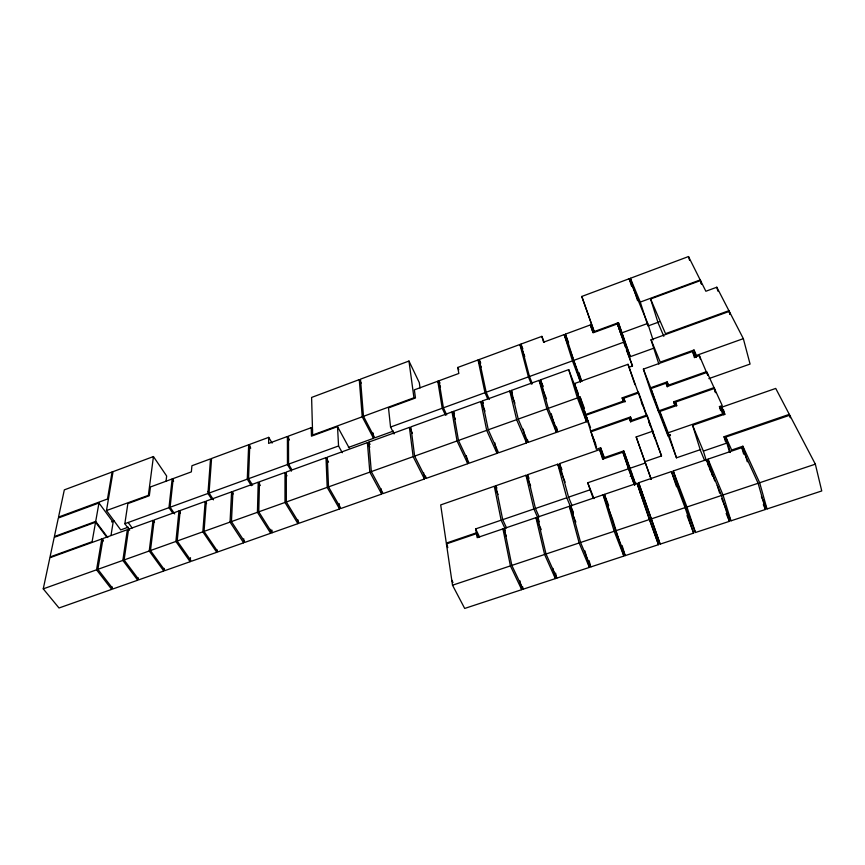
<?xml version="1.0" encoding="UTF-8"?>
<svg xmlns="http://www.w3.org/2000/svg" width="865" height="865" viewBox="0 0 865 865"><rect width="100%" height="100%" fill="white"/><g stroke="black" fill="none" stroke-linecap="round" stroke-linejoin="round"><path stroke-width="1.3" d="M297.906 523.649L284.996 502.457L285.007 472.506L259.511 481.751L258.754 511.831L271.988 532.797L297.906 523.649L297.863 519.724M271.988 532.797L272.021 530.169M260.257 485.492L258.224 482.216L232.966 491.374L231.431 521.595L245.011 542.323L270.68 533.262L270.734 529.315M252.623 485.233L248.558 478.702L249.79 444.351L268.712 437.355L268.615 443.41L287.407 436.479L289.418 439.95M270.68 533.262L257.424 512.307L258.224 482.216M211.666 499.116L207.946 493.472L210.519 458.872L191.922 465.738L191.36 471.879L173.227 478.572L170.091 507.247L174.698 513.918M232.999 494.023L231.604 491.861L206.324 501.03L204.043 531.391L217.937 551.881L243.638 542.809L243.789 538.852M247.282 479.167L248.677 444.761L211.568 458.482L209.038 493.082L247.282 479.167L251.358 485.687M243.638 542.809L230.047 522.092L231.604 491.861M206.584 503.592L205.167 501.451L180.212 510.501L177.184 540.993L191.414 561.244L216.758 552.303L216.92 549.643M216.758 552.303L202.843 531.813L205.167 501.451M180.417 513.075L178.958 510.956L154.219 519.919L150.467 550.54L164.999 570.576L190.138 561.699L190.484 557.698M190.138 561.699L175.898 541.447L178.958 510.956M154.511 522.449L153.029 520.362L128.582 529.218L124.117 559.958L138.951 579.766L163.788 570.997L164.069 568.327M172.816 513.205L168.978 507.658L172.146 478.972L150.456 486.963L149.31 495.721L127.858 503.603L124.841 523.714L129.62 530.245M166.048 481.232L166.653 476.02L153.44 456.558L113.056 471.652L106.482 510.566L120.711 529.91L128.225 527.185M163.788 570.997L149.234 550.983L153.029 520.362M153.44 456.558L148.369 495.353L106.482 510.566M137.708 580.21L122.852 560.412L127.36 529.661L103.065 538.473L97.886 569.332L113.034 588.914L137.708 580.21L138.043 577.636M103.313 540.993L101.767 538.949L49.867 557.763L43.25 588.86L59.015 607.987L111.715 589.379L112.104 586.805M111.001 535.435L113.131 522.201L98.967 502.998L58.333 517.994L54.387 536.549L95.701 521.422L98.967 502.998M111.715 589.379L96.556 569.808L101.767 538.949M95.561 522.222L92.101 541.706L50.04 556.963L54.214 537.349L95.561 522.222L106.806 537.23M359.278 379.605L311.605 397.435L312.643 435.019L362.23 416.8L359.278 379.605L361.094 383.141M420.055 387.963L419.298 382.665L408.961 361.04L360.478 379.162L363.484 416.314L374.772 437.841L393.467 431.051M654.232 348.033L630.336 356.661L618.41 322.699L594.125 331.619L581.788 296.457L629.19 278.735L647.734 323.413L653.043 339.945M637.57 300.642L630.369 278.292L688.508 256.559L700.207 279.946L701.299 283.807M446.718 414.886L443.399 407.815L438.933 380.795L458.85 373.453L457.726 367.474L478.053 359.959L481.124 367.052M489.331 399.435L486.173 392.245L479.199 359.537L519.908 344.486L524.763 356.488M532.429 383.811L529.456 376.502L520.925 344.108L541.879 336.366L544.226 342.421M659.281 321.856L647.961 325.986L640.284 302.08L700.207 279.946M663.833 336.323L658.135 322.991L650.588 298.987L700.509 280.552L705.862 291.246L716.815 287.223L728.914 310.676L729.93 314.438M312.557 430.024L311.249 427.688L288.488 436.079L288.575 464.137L291.851 469.673M440.501 387.033L437.787 381.216L414.357 389.856L415.47 397.986L388.493 407.902L390.558 427.04L394.083 433.96M572.9 357.851L564.185 334.593L543.566 342.194L541.879 336.366M580.512 381.876L565.386 334.15L590.363 324.937L593.012 332.365M363.484 416.314L413.946 397.77L408.961 361.04M349.136 447.919L337.523 426.618L311.465 436.176L311.249 427.688M628.736 367.355L632.488 366.003L617.459 323.867L593.109 332.798L590.363 324.937M622.238 332.733L647.734 323.413M111.607 521.898L114.094 520.99M124.841 523.714L168.978 507.658M170.091 507.247L207.946 493.472M248.558 478.702L287.461 464.548L287.407 436.479M288.575 464.137L338.55 445.962L337.523 426.618M390.558 427.04L442.22 408.248L437.787 381.216M443.399 407.815L484.984 392.688L478.053 359.959M486.173 392.245L528.407 376.881L519.908 344.486M529.456 376.502L572.479 360.856L564.185 334.593M624.346 341.978L573.7 360.402L581.594 381.487M348.411 447.443L373.539 438.317L373.064 432.954M618.41 322.699L626.465 346.519L625.352 346.919L617.275 323.121M728.914 310.676L665.52 333.674L650.588 298.987M328.538 462.137L325.997 457.639L286.304 472.031L286.326 501.97L299.225 523.184L339.588 508.944L339.318 503.733M369.831 447.205L367.398 442.621L327.284 457.174L328.516 486.898L340.886 508.479L381.681 494.077L381.206 488.909M423.569 472.582L424.434 478.983L383.152 493.558L371.312 471.598L368.836 442.101L409.426 427.386L412.335 433.203M455.336 419.049L452.027 411.935L410.875 426.867L414.627 456.114L425.904 478.464L467.77 463.694L466.332 455.714M494.791 442.783L497.018 453.357L469.165 463.197L458.472 440.447L453.401 411.437L480.778 401.511L485.027 411.102M523.206 429.105L526.558 442.934L498.575 452.817L488.271 429.786L482.302 400.96L509.799 390.991L514.924 403.112M551.221 413.654L556.4 432.403L528.126 442.383L518.232 419.082L511.345 390.429L539.111 380.362L546.496 398.754M540.463 379.876L568.716 369.625L577.669 393.197L586.524 421.763L557.763 431.916L548.269 408.345L540.463 379.876L542.917 386.006M658.87 364.1L651.042 339.772L729.282 311.4L743.338 338.647L750.074 364.068L708.846 378.621M584.664 411.124L587.832 421.309L578.761 397.446L574.468 383.573L628.012 364.306L645.96 414.151M743.338 338.647L696.444 355.418L693.99 350.011L660.233 362.111L651.042 339.772M658.838 412.378L651.518 393.532L643.387 369.106L692.584 351.471L695.136 357.115L699.374 355.601L707.808 375.367M43.25 588.86L96.556 569.808M97.886 569.332L122.852 560.412M124.117 559.958L149.234 550.983M150.467 550.54L175.898 541.447M177.184 540.993L202.843 531.813M204.043 531.391L230.047 522.092M231.431 521.595L257.424 512.307M258.754 511.831L284.996 502.457M286.326 501.97L327.197 487.363L325.997 457.639M328.516 486.898L369.831 472.128L367.398 442.621M371.312 471.598L413.146 456.644L409.426 427.386M414.627 456.114L457.055 440.955L452.027 411.935M458.472 440.447L486.703 430.348L480.778 401.511M488.271 429.786L516.643 419.655L509.799 390.991M518.232 419.082L546.885 408.842L539.111 380.362M548.269 408.345L577.431 397.922L568.716 369.625M578.761 397.446L580.091 396.97L584.372 408.28M623.449 401.522L622.162 397.868L638.435 392.094M643.387 369.106L650.664 387.758L667.131 381.908L668.461 385.13L706.694 371.582M625.06 401.879L623.773 398.214L638.748 392.905L655.767 440.577M715.506 392.688L714.025 387.617L707.062 372.393L667.402 386.439L666.082 383.206L650.977 388.569L676.484 457.812L700.78 449.508M590.568 427.721L585.551 414.508L623.319 401.122L622.162 397.868M647.02 414.984L631.677 420.358L630.466 416.962L590.665 430.943L585.8 415.308L624.93 401.447L623.773 398.214M674.873 405.534L673.673 401.793L714.025 387.617M653.064 431.073L636.175 436.944L644.89 461.661L661.52 455.952L647.344 415.838L630.639 421.688L629.428 418.292L590.936 431.808L596.385 449.281L600.645 447.789L604.332 457.542M676.625 405.89L675.435 402.139L714.414 388.45L722.253 405.588L719.442 406.572L720.61 410.518M659.562 410.583L675.046 405.155L673.673 401.793M494.304 486.271L440.685 504.922L446.308 543.101L476.323 532.862L475.631 528.904L501.138 520.189L494.304 486.271L498.067 494.456M506.544 527.909L502.706 519.66L495.818 485.752L525.996 475.253L530.634 485.903M539.122 516.837L535.446 508.469L527.477 474.744L557.774 464.202L565.159 482.183M572.046 505.636L568.543 497.159L559.471 463.618L599.661 449.627L603.359 459.369M723.854 414.897L721.626 407.242L775.732 388.428L789.302 414.357L789.918 416.865M675.435 402.139L676.808 405.512L659.898 411.437L668.202 432.76L722.751 413.859L719.442 406.572M704.618 460.526L700.509 450.622L692.595 425.331L724.784 414.173L721.626 407.242M670.332 434.554L667.791 435.43L659.162 413.2L650.664 387.758M630.239 476.388L632.693 475.545L623.73 450.914L603.813 457.801L600.645 447.789M668.126 436.295L670.505 435.473M634.694 485.179L622.876 452.179L602.667 459.174L599.661 449.627M593.206 498.435L587.724 482.778L628.477 468.798L634.359 484.887M623.73 450.914L629.644 468.397L645.441 462.98L651.15 479.178M725.562 441.864L724.048 436.728L789.302 414.357M730.395 452.482L725.865 437.052L789.756 415.232L815.349 464.17L821.75 490.952L766.995 508.977L761.405 496.705M502.706 519.66L533.921 508.988L525.996 475.253M535.446 508.469L566.791 497.764L557.774 464.202M568.543 497.159L589.811 489.893M692.595 425.331L703.364 451.098L726.87 443.064L729.519 452.081M519.854 580.696L521.725 589.671L464.689 608.441L452.514 585.205L446.427 543.901L476.464 533.662L478.183 537.165M766.995 508.977L759.665 482.746L742.873 446.221L731.66 450.038L725.865 437.052M506.274 535.965L502.954 528.883L477.177 537.652L476.464 533.662M552.94 568.391L555.384 578.599L523.109 589.216L511.831 565.418L504.317 528.418L535.954 517.659L541.241 529.629M584.902 550.886L589.4 567.408L556.79 578.134L546.031 554.011L537.338 517.194L569.3 506.317L575.841 522.082M570.673 505.852L603.1 494.823L612.658 519.389L623.881 556.054L590.795 566.943L580.577 542.485L570.673 505.852L573.192 511.918M604.386 494.38L637.018 483.286L658.492 544.669L625.2 555.622L615.523 530.829L604.386 494.38L608.679 505.452M638.64 482.735L671.445 471.576L685.08 507.625L693.633 533.11L660.146 544.128L638.64 482.735L660.146 544.128M673.23 470.971L706.51 459.65L721.475 495.494L729.433 521.336L695.46 532.505L681.696 496.218L673.23 470.971L686.929 507.009L695.46 532.505M714.728 480.897L707.992 459.142L741.824 447.638L758.129 483.265L765.493 509.463L730.947 520.838L721.615 498.435M639.862 492.758L642.252 491.958M452.514 585.205L510.415 565.894L502.954 528.883M511.831 565.418L544.604 554.487L555.384 578.599M546.031 554.011L579.161 542.961L589.4 567.408M580.577 542.485L614.193 531.272L623.881 556.054M615.523 530.829L649.366 519.541L658.492 544.669M651.042 518.989L685.08 507.625M686.929 507.009L721.475 495.494M707.992 459.142L723.01 494.975L758.129 483.265M759.665 482.746L815.349 464.17M95.701 521.422L107.747 537.5M717.258 485.416L719.669 493.191M128.182 522.492L132.15 527.953M172.146 478.972L173.627 481.178M208.022 491.407L213.493 499.851M248.677 444.761L250.753 448.167M285.007 472.506L286.985 475.826M268.712 437.355L272.118 443.075M287.461 464.548L291.386 471.176M327.197 487.363L339.588 508.944M338.55 445.962L342.291 452.73M369.831 472.128L381.681 494.077M368.836 442.101L370.047 444.394M362.23 416.8L373.539 438.317M451.779 580.199L452.99 582.523M446.427 543.901L447.616 546.204M446.643 545.307L447.821 547.621M413.146 456.644L424.434 478.983M476.323 532.862L478.605 537.533M475.631 528.904L479.61 537.079M510.415 565.894L521.725 589.671M457.055 440.955L467.77 463.694M442.22 408.248L445.54 415.308M504.317 528.418L505.42 530.786M501.138 520.189L504.987 528.439M453.401 411.437L454.493 413.816M438.933 380.795L440.015 383.119M495.818 485.752L496.888 488.087M763.319 504.684L765.493 509.463M457.726 367.474L458.785 369.82M486.703 430.348L497.018 453.357M724.048 436.728L726.87 443.064M482.302 400.96L483.362 403.36M484.984 392.688L487.611 398.668M533.921 508.988L538.646 519.735M537.338 517.194L539.446 521.973M479.199 359.537L480.735 363.084M527.477 474.744L529.012 478.291M516.643 419.655L526.558 442.934M511.345 390.429L512.361 392.851M630.369 278.292L640.284 302.08M726.168 513.475L729.433 521.336M566.791 497.764L573.311 513.486M559.471 463.618L561.926 469.608M528.407 376.881L531.391 384.19M546.885 408.842L556.4 432.403M520.925 344.108L522.86 348.919M541.058 381.854L543.015 386.763M587.724 482.778L593.995 498.608M626.465 346.519L630.336 356.661M590.427 430.186L595.736 444.242M591.93 434.976L596.536 447.086M577.431 397.922L586.524 421.763M626.465 350.12L632.488 366.003M574.468 383.573L578.252 393.564M687.026 515.583L693.633 533.11M572.479 360.856L580.383 381.919M641.311 401.955L642.684 405.62M648.955 422.38L650.339 426.099M652.664 432.284L654.978 438.479M656.2 441.756L661.52 455.952M565.386 334.15L568.586 342.724M629.644 468.397L635.505 484.497M636.175 436.944L651.107 479.156M581.788 296.457L594.471 332.322M629.428 418.292L630.726 421.979M630.466 416.962L631.764 420.65M628.012 364.306L634.975 384.698M617.459 323.867L621.286 335.144M637.018 483.286L649.366 519.541M633.115 476.81L635.245 483.103M671.445 471.576L676.549 486.714M622.876 452.179L628.477 468.798M668.202 432.76L676.484 457.812M629.19 278.735L631.591 286.185M666.082 383.206L667.283 386.925M667.131 381.908L668.331 385.628M578.901 372.588L581.723 381.433M580.091 396.97L585.551 414.508M710.273 468.668L712.663 476.366M710.133 468.365L712.122 474.777M707.808 462.775L710.262 470.636M706.51 459.65L708.5 466.04M703.364 451.098L706.532 461.305M723.01 494.975L730.947 520.838M622.086 545.512L625.2 555.622M603.1 494.823L614.193 531.272M693.99 350.011L696.206 357.483M692.584 351.471L694.444 357.699M699.374 355.601L700.488 359.343M707.062 372.393L707.808 374.913M714.414 388.45L715.517 392.256M723.367 409.426L724.848 414.53M688.508 256.559L689.589 260.365M741.824 447.638L743.662 454.114M742.873 446.221L747.295 461.78M700.509 280.552L701.601 284.412M556.411 426.975L557.763 431.916M589.065 560.596L590.795 566.943M716.815 287.223L717.874 291.127M729.282 311.4L729.963 313.909M569.3 506.317L579.161 542.961M789.756 415.232L790.383 417.752M527.52 439.863L528.126 442.383M555.557 573.03L556.79 578.134M535.954 517.659L544.604 554.487M522.579 586.654L523.109 589.216M425.548 475.901L425.904 478.464M112.061 472.02L107.487 498.997L58.528 517.075L64.324 489.871L112.061 472.02"/></g></svg>
